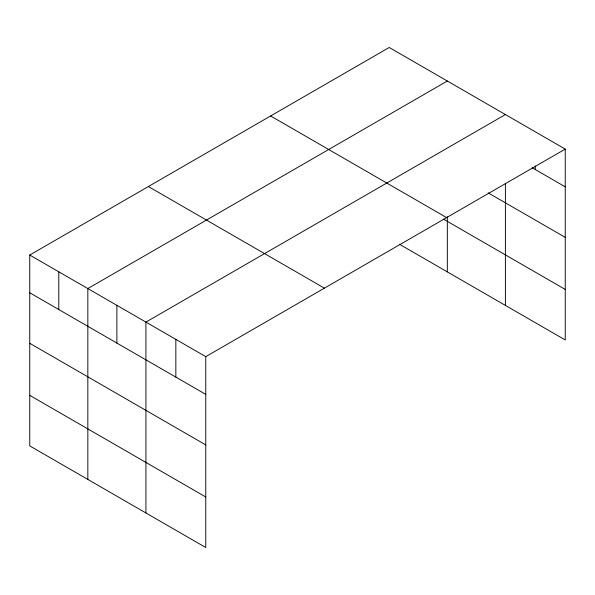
<?xml version="1.0" encoding="UTF-8"?>
<svg xmlns="http://www.w3.org/2000/svg" width="595" height="595" viewBox="0 0 595 595"><rect width="100%" height="100%" fill="white"/><g stroke="black" fill="none" stroke-linecap="round" stroke-linejoin="round"><path stroke-width="0.89" d="M565.25 149.107L389.234 47.481L29.75 255.032L29.75 445.893L205.766 547.519L205.766 356.65L565.25 149.107L565.25 339.968L399.438 244.24M447.321 81.017L87.837 288.568L87.837 479.429M505.4 114.552L145.924 322.096L145.924 512.964M532.175 167.745L565.25 186.845M488.138 192.854L565.25 237.375M270.606 115.973L446.622 217.599M443.394 219.086L565.25 289.438M148.378 186.54L324.394 288.159M29.75 255.032L205.766 356.65M29.75 292.77L205.766 394.388M29.75 343.3L205.766 444.919M29.75 395.363L205.766 496.981M535.329 165.886L535.329 169.568M505.4 183.528L505.4 305.421M447.321 216.788L447.321 271.885M175.845 339.373L175.845 377.111M116.88 305.332L116.88 343.07M58.793 271.796L58.793 309.534"/></g></svg>
